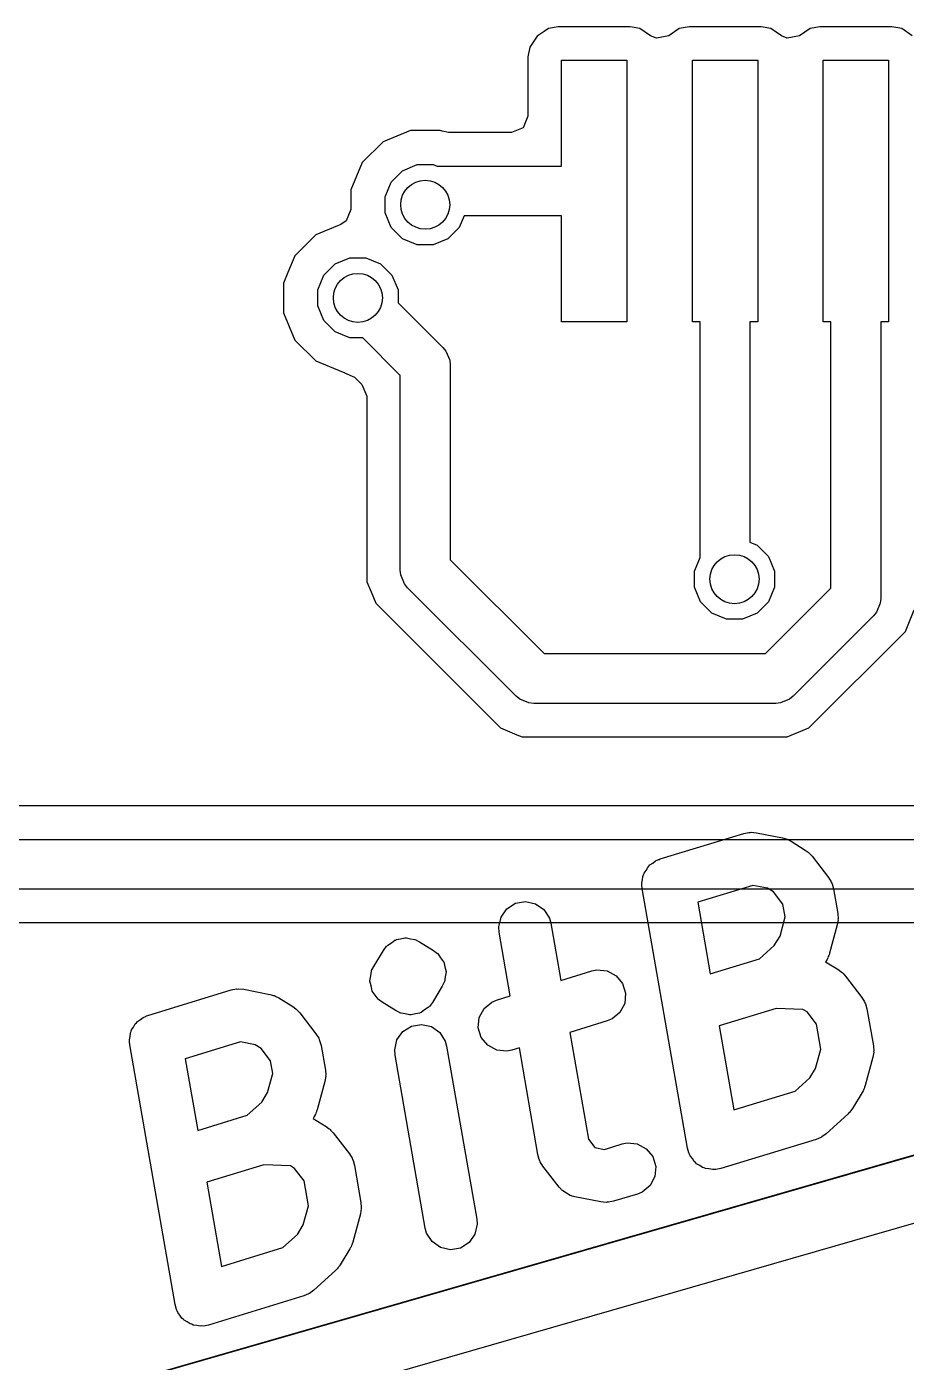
# Model space of a CAD drawing. Extents: x 117.4 to 171.8, y -136.1 to -67.8.
# Drawn here: x 155.425 to 158.114, y -120.924 to -116.837 of the extents above; entities that cross this region are included whole.
import ezdxf

# ---------------------------------------------------------------- set-up
doc = ezdxf.new("R2010")
doc.units = 0
doc.layers.add('BLACK', color=7, linetype='CONTINUOUS')

msp = doc.modelspace()

# ---------------------------------------------------------------- linework, layer by layer
at = {"layer": 'BLACK', "linetype": 'CONTINUOUS'}
for p, q in [((156.986101, -116.866103), (156.973345, -116.885194)), ((156.986104, -116.866101), (156.986101, -116.866103)), ((157.006518, -116.85246), (156.986104, -116.866101)), ((157.020006, -116.843447), (157.006518, -116.85246)), ((157.049904, -116.837501), (157.020006, -116.843447)), ((157.049908, -116.8375), (157.049904, -116.837501)), ((157.27009, -116.8375), (157.049908, -116.8375)), ((157.270095, -116.8375), (157.27009, -116.8375)), ((157.299993, -116.843447), (157.270095, -116.8375)), ((157.33222, -116.864981), (157.299993, -116.843447)), ((157.350245, -116.872447), (157.33222, -116.864981)), ((157.387778, -116.864981), (157.350245, -116.872447)), ((157.420004, -116.843447), (157.387778, -116.864981)), ((157.449904, -116.837501), (157.420004, -116.843447)), ((157.449908, -116.8375), (157.449904, -116.837501)), ((157.67009, -116.8375), (157.449908, -116.8375)), ((157.670095, -116.8375), (157.67009, -116.8375)), ((157.699993, -116.843447), (157.670095, -116.8375)), ((157.73222, -116.864981), (157.699993, -116.843447)), ((157.750245, -116.872447), (157.73222, -116.864981)), ((157.787778, -116.864981), (157.750245, -116.872447)), ((157.820004, -116.843447), (157.787778, -116.864981)), ((157.849904, -116.837501), (157.820004, -116.843447)), ((157.849908, -116.8375), (157.849904, -116.837501)), ((158.07009, -116.8375), (157.849908, -116.8375)), ((158.070095, -116.8375), (158.07009, -116.8375)), ((158.099993, -116.843447), (158.070095, -116.8375)), ((158.13222, -116.864981), (158.099993, -116.843447)), ((156.963447, -116.900007), (156.9575, -116.929905)), ((156.973345, -116.885194), (156.963447, -116.900007)), ((156.9575, -116.929905), (156.9575, -116.929906)), ((156.9575, -116.929906), (156.9575, -116.929908)), ((156.9575, -116.929908), (156.9575, -117.1113)), ((157.06, -117.2638), (157.06, -116.94)), ((157.06, -116.94), (157.26, -116.94)), ((157.26, -116.94), (157.26, -117.74)), ((157.46, -117.74), (157.46, -116.94)), ((157.46, -116.94), (157.66, -116.94)), ((157.66, -116.94), (157.66, -117.74)), ((157.86, -117.74), (157.86, -116.94)), ((157.86, -116.94), (158.06, -116.94)), ((158.06, -116.94), (158.06, -117.74)), ((156.9575, -117.1113), (156.942855, -117.146655)), ((156.942855, -117.146655), (156.9075, -117.1613)), ((156.514526, -117.18927), (156.450536, -117.25326)), ((156.514532, -117.189266), (156.514526, -117.18927)), ((156.598144, -117.154632), (156.514532, -117.189266)), ((156.598145, -117.154632), (156.598144, -117.154632)), ((156.688651, -117.154632), (156.598145, -117.154632)), ((156.694693, -117.157135), (156.688651, -117.154632)), ((156.69556, -117.157494), (156.694693, -117.157135)), ((156.714695, -117.1613), (156.69556, -117.157494)), ((156.9075, -117.1613), (156.714695, -117.1613)), ((156.450532, -117.253266), (156.415898, -117.336878)), ((156.450536, -117.25326), (156.450532, -117.253266)), ((156.573952, -117.278198), (156.619012, -117.259534)), ((156.619012, -117.259534), (156.667784, -117.259534)), ((156.667784, -117.259534), (156.679513, -117.264392)), ((156.679513, -117.264392), (156.68553, -117.2638)), ((156.68553, -117.2638), (157.06, -117.2638)), ((156.5208, -117.357746), (156.539464, -117.312686)), ((156.539464, -117.312686), (156.573952, -117.278198)), ((156.415898, -117.336878), (156.415898, -117.39653)), ((156.415898, -117.39653), (156.401253, -117.431885)), ((156.5208, -117.406518), (156.5208, -117.357746)), ((156.401253, -117.431885), (156.385033, -117.442724)), ((156.539464, -117.451578), (156.5208, -117.406518)), ((156.761986, -117.4162), (156.747332, -117.451578)), ((157.06, -117.4162), (156.761986, -117.4162)), ((157.06, -117.74), (157.06, -117.4162)), ((156.308715, -117.474338), (156.244725, -117.538328)), ((156.308717, -117.474336), (156.308715, -117.474338)), ((156.308719, -117.474335), (156.308717, -117.474336)), ((156.375587, -117.446637), (156.308719, -117.474335)), ((156.385033, -117.442724), (156.375587, -117.446637)), ((156.573952, -117.486066), (156.539464, -117.451578)), ((156.747332, -117.451578), (156.712844, -117.486066)), ((156.619012, -117.50473), (156.573952, -117.486066)), ((156.667784, -117.50473), (156.619012, -117.50473)), ((156.712844, -117.486066), (156.667784, -117.50473)), ((156.244721, -117.538334), (156.223685, -117.58912)), ((156.244725, -117.538328), (156.244721, -117.538334)), ((156.368141, -117.563266), (156.413201, -117.544602)), ((156.413201, -117.544602), (156.461973, -117.544602)), ((156.461973, -117.544602), (156.507033, -117.563266)), ((156.223685, -117.58912), (156.210087, -117.621947)), ((156.314989, -117.642814), (156.333653, -117.597754)), ((156.333653, -117.597754), (156.368141, -117.563266)), ((156.507033, -117.563266), (156.541521, -117.597754)), ((156.541521, -117.597754), (156.560185, -117.642814)), ((156.210087, -117.621947), (156.210087, -117.712453)), ((156.314989, -117.691586), (156.314989, -117.642814)), ((156.560185, -117.642814), (156.560185, -117.682034)), ((156.560185, -117.682034), (156.69728, -117.81913)), ((156.210087, -117.712453), (156.244722, -117.796068)), ((156.333653, -117.736646), (156.314989, -117.691586)), ((156.368141, -117.771134), (156.333653, -117.736646)), ((157.26, -117.74), (157.06, -117.74)), ((157.4838, -117.74), (157.46, -117.74)), ((157.4838, -118.461353), (157.4838, -117.74)), ((157.66, -117.74), (157.6362, -117.74)), ((157.6362, -117.74), (157.6362, -118.41466)), ((157.8838, -117.74), (157.86, -117.74)), ((157.8838, -118.554851), (157.8838, -117.74)), ((158.06, -117.74), (158.0362, -117.74)), ((158.0362, -117.74), (158.0362, -118.586415)), ((156.244722, -117.796068), (156.308719, -117.860065)), ((156.413201, -117.789798), (156.368141, -117.771134)), ((156.452421, -117.789798), (156.413201, -117.789798)), ((156.567198, -117.904574), (156.452421, -117.789798)), ((156.69728, -117.81913), (156.706756, -117.830677)), ((156.706756, -117.830677), (156.718134, -117.858145)), ((156.308719, -117.860065), (156.392334, -117.8947)), ((156.718134, -117.858145), (156.719598, -117.873011)), ((156.719598, -117.873011), (156.719598, -118.468436)), ((156.392334, -117.8947), (156.392338, -117.8947)), ((156.392338, -117.8947), (156.397166, -117.895661)), ((156.397166, -117.895661), (156.396923, -117.896881)), ((156.396923, -117.896881), (156.427012, -117.909345)), ((156.427012, -117.909345), (156.450053, -117.932386)), ((156.567198, -118.5), (156.567198, -117.904574)), ((156.450053, -117.932386), (156.464698, -117.967741)), ((156.464698, -117.967741), (156.464698, -118.535548)), ((157.6362, -118.41466), (157.658423, -118.423865)), ((157.658423, -118.423865), (157.692911, -118.458353)), ((157.692911, -118.458353), (157.711575, -118.503413)), ((156.568662, -118.514866), (156.567198, -118.5)), ((156.719598, -118.468436), (157.00656, -118.755399)), ((157.466379, -118.503413), (157.4838, -118.461353)), ((156.464698, -118.535548), (156.47764, -118.566791)), ((156.58004, -118.542334), (156.568662, -118.514866)), ((157.466379, -118.552185), (157.466379, -118.503413)), ((157.711575, -118.503413), (157.711575, -118.552185)), ((156.47764, -118.566791), (156.491903, -118.601225)), ((156.589516, -118.553882), (156.58004, -118.542334)), ((156.921116, -118.885481), (156.589516, -118.553882)), ((157.485043, -118.597245), (157.466379, -118.552185)), ((157.683252, -118.755399), (157.8838, -118.554851)), ((157.711575, -118.552185), (157.692911, -118.597245)), ((156.491903, -118.601225), (156.491904, -118.601226)), ((156.491904, -118.601226), (156.491904, -118.601227)), ((156.491904, -118.601227), (156.873769, -118.983092)), ((157.519531, -118.631733), (157.485043, -118.597245)), ((157.692911, -118.597245), (157.658423, -118.631733)), ((158.034736, -118.601281), (158.023359, -118.628749)), ((158.0362, -118.586415), (158.034736, -118.601281)), ((158.111495, -118.68764), (158.1387, -118.621961)), ((157.564591, -118.650397), (157.519531, -118.631733)), ((157.613363, -118.650397), (157.564591, -118.650397)), ((157.658423, -118.631733), (157.613363, -118.650397)), ((158.013882, -118.640296), (157.768698, -118.885481)), ((158.023359, -118.628749), (158.013882, -118.640296)), ((157.816041, -118.983094), (158.111495, -118.68764)), ((157.00656, -118.755399), (157.683252, -118.755399)), ((156.932663, -118.894957), (156.921116, -118.885481)), ((156.960131, -118.906335), (156.932663, -118.894957)), ((156.974997, -118.907799), (156.960131, -118.906335)), ((157.714816, -118.907799), (156.974997, -118.907799)), ((157.729682, -118.906335), (157.714816, -118.907799)), ((157.75715, -118.894957), (157.729682, -118.906335)), ((157.768698, -118.885481), (157.75715, -118.894957)), ((156.873769, -118.983092), (156.87377, -118.983092)), ((156.87377, -118.983092), (156.873772, -118.983094)), ((156.873772, -118.983094), (156.923512, -119.003696)), ((157.750362, -119.010299), (157.816041, -118.983094)), ((156.923512, -119.003696), (156.939448, -119.010298)), ((156.939448, -119.010298), (156.939449, -119.010298)), ((156.939449, -119.010298), (156.939451, -119.010299)), ((156.939451, -119.010299), (156.939452, -119.010299)), ((156.939452, -119.010299), (157.750361, -119.010299)), ((157.750361, -119.010299), (157.750362, -119.010299)), ((160.03527, -119.2213), (150.99473, -119.2213)), ((140.002323, -125.513907), (161.632323, -119.283906)), ((161.600159, -119.292649), (140.034266, -125.504184)), ((157.362066, -119.383625), (157.617081, -119.305659)), ((157.617081, -119.305659), (157.632456, -119.302565)), ((157.632456, -119.302565), (157.636369, -119.302941)), ((157.636369, -119.302941), (157.640223, -119.302163)), ((157.640223, -119.302163), (157.655835, -119.303652)), ((157.655835, -119.303652), (157.735281, -119.319199)), ((150.931563, -119.3238), (160.098436, -119.3238)), ((157.735281, -119.319199), (157.746459, -119.322552)), ((157.746459, -119.322552), (157.748018, -119.322808)), ((157.748018, -119.322808), (157.749122, -119.323351)), ((157.749122, -119.323351), (157.750302, -119.323705)), ((157.750302, -119.323705), (157.751618, -119.324578)), ((157.751618, -119.324578), (157.762091, -119.329729)), ((157.762091, -119.329729), (157.805105, -119.356414)), ((157.805105, -119.356414), (157.814201, -119.363379)), ((157.330261, -119.402219), (157.339319, -119.396476)), ((157.339319, -119.396476), (157.347591, -119.389658)), ((157.347591, -119.389658), (157.354836, -119.386637)), ((157.354836, -119.386637), (157.356624, -119.385505)), ((157.356624, -119.385505), (157.358223, -119.385226)), ((157.358223, -119.385226), (157.362066, -119.383625)), ((157.814201, -119.363379), (157.81562, -119.364196)), ((157.81562, -119.364196), (157.816516, -119.365151)), ((157.816516, -119.365151), (157.817557, -119.365948)), ((157.817557, -119.365948), (157.818512, -119.367277)), ((157.818512, -119.367277), (157.826352, -119.375632)), ((157.826352, -119.375632), (157.875951, -119.44014)), ((157.307822, -119.447747), (157.30885, -119.437073)), ((157.30885, -119.437073), (157.311204, -119.432644)), ((157.311204, -119.432644), (157.312301, -119.427749)), ((157.312301, -119.427749), (157.31847, -119.418979)), ((157.31847, -119.418979), (157.323504, -119.409512)), ((157.323504, -119.409512), (157.327375, -119.406321)), ((157.327375, -119.406321), (157.330261, -119.402219)), ((157.875951, -119.44014), (157.884245, -119.45345)), ((161.687376, -119.476179), (140.057677, -125.706093)), ((160.13, -119.4762), (150.9, -119.4762)), ((157.305479, -119.45821), (157.307822, -119.447747)), ((157.30606, -119.466038), (157.305479, -119.45821)), ((157.305858, -119.468144), (157.30606, -119.466038)), ((157.306332, -119.469695), (157.305858, -119.468144)), ((157.306641, -119.473849), (157.306332, -119.469695)), ((157.444908, -120.26813), (157.306641, -119.473849)), ((157.644733, -119.464514), (157.476382, -119.515984)), ((157.690183, -119.473409), (157.644733, -119.464514)), ((157.708385, -119.4847), (157.690183, -119.473409)), ((157.884245, -119.45345), (157.885194, -119.456979)), ((157.885194, -119.456979), (157.887154, -119.46007)), ((157.887154, -119.46007), (157.891345, -119.475182)), ((157.891345, -119.475182), (157.904514, -119.550829)), ((156.893093, -119.535875), (156.919456, -119.519161)), ((156.919456, -119.519161), (156.950207, -119.513808)), ((156.950207, -119.513808), (156.980668, -119.52063)), ((156.980668, -119.52063), (157.006198, -119.53859)), ((157.476382, -119.515984), (157.51457, -119.735358)), ((157.737095, -119.522039), (157.708385, -119.4847)), ((157.743857, -119.560883), (157.737095, -119.522039)), ((156.868311, -119.591866), (156.875133, -119.561405)), ((156.875133, -119.561405), (156.893093, -119.535875)), ((157.006198, -119.53859), (157.022912, -119.564953)), ((157.728141, -119.619511), (157.743857, -119.560883)), ((157.904514, -119.550829), (157.905676, -119.566468)), ((150.864455, -119.5787), (160.165545, -119.5787)), ((156.869473, -119.607505), (156.868311, -119.591866)), ((157.022912, -119.564953), (157.027103, -119.580065)), ((157.027103, -119.580065), (157.05765, -119.755545)), ((157.902971, -119.585262), (157.879708, -119.672046)), ((157.905527, -119.569789), (157.902971, -119.585262)), ((157.905676, -119.566468), (157.905306, -119.568115)), ((157.905306, -119.568115), (157.905527, -119.569789)), ((156.528786, -119.647254), (156.539791, -119.640276)), ((156.539791, -119.640276), (156.550319, -119.63259)), ((156.550319, -119.63259), (156.550631, -119.632514)), ((156.550631, -119.632514), (156.550888, -119.63233)), ((156.550888, -119.63233), (156.553168, -119.631795)), ((156.553168, -119.631795), (156.555149, -119.63054)), ((156.555149, -119.63054), (156.567975, -119.628307)), ((156.567975, -119.628307), (156.580654, -119.625232)), ((156.580654, -119.625232), (156.58097, -119.625281)), ((156.58097, -119.625281), (156.581279, -119.625209)), ((156.581279, -119.625209), (156.583593, -119.625588)), ((156.583593, -119.625588), (156.585901, -119.625187)), ((156.585901, -119.625187), (156.598611, -119.628033)), ((156.598611, -119.628033), (156.611496, -119.630044)), ((156.611496, -119.630044), (156.611769, -119.63021)), ((156.611769, -119.63021), (156.612083, -119.630262)), ((156.612083, -119.630262), (156.615028, -119.63171)), ((156.615028, -119.63171), (156.616361, -119.632009)), ((156.616361, -119.632009), (156.618048, -119.633195)), ((156.618048, -119.633195), (156.626155, -119.637183)), ((156.626155, -119.637183), (156.66917, -119.663868)), ((156.90345, -119.802689), (156.869473, -119.607505)), ((157.710293, -119.64879), (157.728141, -119.619511)), ((156.485827, -119.712485), (156.515673, -119.663524)), ((156.515673, -119.663524), (156.525109, -119.650997)), ((156.525109, -119.650997), (156.525366, -119.650808)), ((156.525366, -119.650808), (156.525534, -119.650539)), ((156.525534, -119.650539), (156.527436, -119.649172)), ((156.527436, -119.649172), (156.528786, -119.647254)), ((156.66917, -119.663868), (156.680691, -119.672688)), ((156.680691, -119.672688), (156.681163, -119.672976)), ((156.681163, -119.672976), (156.681284, -119.673142)), ((156.681284, -119.673142), (156.681622, -119.673401)), ((156.681622, -119.673401), (156.690552, -119.685835)), ((156.690552, -119.685835), (156.699571, -119.698186)), ((157.66582, -119.689116), (157.710293, -119.64879)), ((157.875694, -119.682707), (157.874183, -119.686723)), ((157.877556, -119.678847), (157.875694, -119.682707)), ((157.877844, -119.676995), (157.877556, -119.678847)), ((157.879708, -119.672046), (157.877844, -119.676995)), ((156.476657, -119.741733), (156.479016, -119.726611)), ((156.479016, -119.726611), (156.4792, -119.726228)), ((156.4792, -119.726228), (156.479234, -119.726024)), ((156.479234, -119.726024), (156.479525, -119.725553)), ((156.479525, -119.725553), (156.485827, -119.712485)), ((156.699571, -119.698186), (156.699646, -119.698496)), ((156.699646, -119.698496), (156.699832, -119.698755)), ((156.699832, -119.698755), (156.703327, -119.713673)), ((156.703327, -119.713673), (156.706928, -119.728521)), ((157.05765, -119.755545), (157.153142, -119.726351)), ((157.153142, -119.726351), (157.168516, -119.723257)), ((157.168516, -119.723257), (157.199587, -119.726249)), ((157.199587, -119.726249), (157.227148, -119.740903)), ((157.51457, -119.735358), (157.66582, -119.689116)), ((157.870745, -119.692973), (157.867292, -119.698637)), ((157.867292, -119.698637), (157.907377, -119.723505)), ((157.873041, -119.68821), (157.870745, -119.692973)), ((157.874183, -119.686723), (157.873041, -119.68821)), ((157.907377, -119.723505), (157.916473, -119.73047)), ((156.474181, -119.756828), (156.476657, -119.741733)), ((156.474253, -119.757139), (156.474181, -119.756828)), ((156.474205, -119.757453), (156.474253, -119.757139)), ((156.477807, -119.772303), (156.474205, -119.757453)), ((156.701607, -119.76042), (156.695306, -119.773489)), ((156.701899, -119.75995), (156.701607, -119.76042)), ((156.701932, -119.759745), (156.701899, -119.75995)), ((156.702117, -119.759363), (156.701932, -119.759745)), ((156.704475, -119.74424), (156.702117, -119.759363)), ((156.706952, -119.729146), (156.704475, -119.74424)), ((156.706928, -119.728521), (156.706879, -119.728834)), ((156.706879, -119.728834), (156.706952, -119.729146)), ((157.227148, -119.740903), (157.247003, -119.764989)), ((157.247003, -119.764989), (157.256129, -119.79484)), ((157.916473, -119.73047), (157.917892, -119.731287)), ((157.917892, -119.731287), (157.918788, -119.732242)), ((157.918788, -119.732242), (157.919829, -119.733039)), ((157.919829, -119.733039), (157.920784, -119.734368)), ((157.920784, -119.734368), (157.928624, -119.742723)), ((157.928624, -119.742723), (157.978223, -119.807231)), ((155.795548, -119.862558), (156.050563, -119.784592)), ((156.050563, -119.784592), (156.065938, -119.781498)), ((156.065938, -119.781498), (156.069851, -119.781874)), ((156.069851, -119.781874), (156.073705, -119.781096)), ((156.073705, -119.781096), (156.089317, -119.782585)), ((156.089317, -119.782585), (156.168763, -119.798132)), ((156.168763, -119.798132), (156.179941, -119.801485)), ((156.179941, -119.801485), (156.1815, -119.801741)), ((156.1815, -119.801741), (156.182604, -119.802284)), ((156.182604, -119.802284), (156.183784, -119.802638)), ((156.183784, -119.802638), (156.1851, -119.803511)), ((156.1851, -119.803511), (156.195573, -119.808662)), ((156.481302, -119.787219), (156.477807, -119.772303)), ((156.481487, -119.787477), (156.481302, -119.787219)), ((156.481563, -119.787788), (156.481487, -119.787477)), ((156.490579, -119.800137), (156.481563, -119.787788)), ((156.499511, -119.812573), (156.490579, -119.800137)), ((156.695306, -119.773489), (156.66546, -119.82245)), ((156.861695, -119.815455), (156.90345, -119.802689)), ((157.256129, -119.79484), (157.253138, -119.825911)), ((157.978223, -119.807231), (157.986517, -119.820541)), ((156.195573, -119.808662), (156.238587, -119.835347)), ((156.238587, -119.835347), (156.247683, -119.842312)), ((156.247683, -119.842312), (156.249102, -119.843129)), ((156.249102, -119.843129), (156.249998, -119.844084)), ((156.249998, -119.844084), (156.251039, -119.844881)), ((156.251039, -119.844881), (156.251994, -119.84621)), ((156.251994, -119.84621), (156.259834, -119.854565)), ((156.499848, -119.812831), (156.499511, -119.812573)), ((156.49997, -119.812998), (156.499848, -119.812831)), ((156.500441, -119.813285), (156.49997, -119.812998)), ((156.511963, -119.822106), (156.500441, -119.813285)), ((156.554978, -119.848791), (156.511963, -119.822106)), ((156.563084, -119.852778), (156.554978, -119.848791)), ((156.64133, -119.845704), (156.630814, -119.853383)), ((156.652347, -119.83872), (156.64133, -119.845704)), ((156.653696, -119.836801), (156.652347, -119.83872)), ((156.655599, -119.835435), (156.653696, -119.836801)), ((156.655767, -119.835163), (156.655599, -119.835435)), ((156.656024, -119.834976), (156.655767, -119.835163)), ((156.66546, -119.82245), (156.656024, -119.834976)), ((156.808479, -119.868903), (156.823133, -119.841342)), ((156.823133, -119.841342), (156.84722, -119.821488)), ((156.84722, -119.821488), (156.861695, -119.815455)), ((157.253138, -119.825911), (157.238483, -119.853472)), ((157.716776, -119.840847), (157.542224, -119.894214)), ((157.797998, -119.843938), (157.716776, -119.840847)), ((157.810657, -119.851791), (157.797998, -119.843938)), ((157.986517, -119.820541), (157.987466, -119.824071)), ((157.987466, -119.824071), (157.989426, -119.827162)), ((157.989426, -119.827162), (157.993617, -119.842274)), ((157.993617, -119.842274), (158.01337, -119.955742)), ((155.751952, -119.897912), (155.756986, -119.888445)), ((155.756986, -119.888445), (155.760857, -119.885254)), ((155.760857, -119.885254), (155.763743, -119.881152)), ((155.763743, -119.881152), (155.772801, -119.875409)), ((155.772801, -119.875409), (155.781073, -119.868591)), ((155.781073, -119.868591), (155.788318, -119.86557)), ((155.788318, -119.86557), (155.790106, -119.864438)), ((155.790106, -119.864438), (155.791705, -119.864159)), ((155.791705, -119.864159), (155.795548, -119.862558)), ((156.259834, -119.854565), (156.309433, -119.919073)), ((156.564772, -119.853965), (156.563084, -119.852778)), ((156.566104, -119.854263), (156.564772, -119.853965)), ((156.56905, -119.855712), (156.566104, -119.854263)), ((156.569363, -119.855763), (156.56905, -119.855712)), ((156.569637, -119.85593), (156.569363, -119.855763)), ((156.582514, -119.857938), (156.569637, -119.85593)), ((156.595232, -119.860787), (156.582514, -119.857938)), ((156.597539, -119.860385), (156.595232, -119.860787)), ((156.599854, -119.860765), (156.597539, -119.860385)), ((156.600165, -119.860692), (156.599854, -119.860765)), ((156.600479, -119.860741), (156.600165, -119.860692)), ((156.613143, -119.857669), (156.600479, -119.860741)), ((156.601239, -119.895301), (156.63199, -119.889948)), ((156.625984, -119.855434), (156.613143, -119.857669)), ((156.627964, -119.854178), (156.625984, -119.855434)), ((156.630245, -119.853644), (156.627964, -119.854178)), ((156.630503, -119.853458), (156.630245, -119.853644)), ((156.630814, -119.853383), (156.630503, -119.853458)), ((156.63199, -119.889948), (156.662451, -119.89677)), ((156.805487, -119.899974), (156.808479, -119.868903)), ((157.199921, -119.879359), (157.085303, -119.9144)), ((157.214397, -119.873326), (157.199921, -119.879359)), ((157.238483, -119.853472), (157.214397, -119.873326)), ((157.839367, -119.88913), (157.810657, -119.851791)), ((157.852713, -119.965797), (157.839367, -119.88913)), ((155.738961, -119.937143), (155.741304, -119.926681)), ((155.741304, -119.926681), (155.742332, -119.916006)), ((155.742332, -119.916006), (155.744686, -119.911577)), ((155.744686, -119.911577), (155.745783, -119.906682)), ((155.745783, -119.906682), (155.751952, -119.897912)), ((156.309433, -119.919073), (156.317727, -119.932383)), ((156.556916, -119.937545), (156.574876, -119.912015)), ((156.574876, -119.912015), (156.601239, -119.895301)), ((156.662451, -119.89677), (156.687981, -119.91473)), ((156.687981, -119.91473), (156.704695, -119.941093)), ((156.814614, -119.929824), (156.805487, -119.899974)), ((156.834468, -119.953911), (156.814614, -119.929824)), ((157.085303, -119.9144), (157.142237, -120.241458)), ((157.542224, -119.894214), (157.586996, -120.15141)), ((155.739542, -119.944971), (155.738961, -119.937143)), ((155.73934, -119.947077), (155.739542, -119.944971)), ((155.739814, -119.948628), (155.73934, -119.947077)), ((155.740123, -119.952782), (155.739814, -119.948628)), ((155.87839, -120.747063), (155.740123, -119.952782)), ((156.078215, -119.943447), (155.909864, -119.994917)), ((156.123665, -119.952342), (156.078215, -119.943447)), ((156.141867, -119.963633), (156.123665, -119.952342)), ((156.170577, -120.000972), (156.141867, -119.963633)), ((156.317727, -119.932383), (156.318676, -119.935912)), ((156.318676, -119.935912), (156.320636, -119.939003)), ((156.320636, -119.939003), (156.324827, -119.954115)), ((156.324827, -119.954115), (156.337996, -120.029762)), ((156.550094, -119.968006), (156.556916, -119.937545)), ((156.551256, -119.983645), (156.550094, -119.968006)), ((156.704695, -119.941093), (156.708886, -119.956205)), ((156.708886, -119.956205), (156.801064, -120.485725)), ((156.862029, -119.968565), (156.834468, -119.953911)), ((156.8931, -119.971557), (156.862029, -119.968565)), ((156.908475, -119.968463), (156.8931, -119.971557)), ((156.931103, -119.961544), (156.908475, -119.968463)), ((156.987988, -120.288316), (156.931103, -119.961544)), ((157.836997, -120.024425), (157.852713, -119.965797)), ((158.01337, -119.955742), (158.014532, -119.971382)), ((158.014532, -119.971382), (158.014162, -119.973029)), ((155.909864, -119.994917), (155.948052, -120.214291)), ((156.177339, -120.039816), (156.170577, -120.000972)), ((156.643434, -120.513165), (156.551256, -119.983645)), ((158.011827, -119.990176), (157.988564, -120.07696)), ((158.014383, -119.974703), (158.011827, -119.990176)), ((158.014162, -119.973029), (158.014383, -119.974703)), ((156.161623, -120.098443), (156.177339, -120.039816)), ((156.339009, -120.048723), (156.336453, -120.064195)), ((156.337996, -120.029762), (156.339158, -120.045401)), ((156.339158, -120.045401), (156.338788, -120.047049)), ((156.338788, -120.047049), (156.339009, -120.048723)), ((157.819149, -120.053704), (157.836997, -120.024425)), ((156.336453, -120.064195), (156.31319, -120.150978)), ((157.586996, -120.15141), (157.774677, -120.09403)), ((157.774677, -120.09403), (157.819149, -120.053704)), ((157.981897, -120.093124), (157.979601, -120.097887)), ((157.983039, -120.091637), (157.981897, -120.093124)), ((157.98455, -120.087621), (157.983039, -120.091637)), ((157.986412, -120.083761), (157.98455, -120.087621)), ((157.9867, -120.081909), (157.986412, -120.083761)), ((157.988564, -120.07696), (157.9867, -120.081909)), ((156.099301, -120.168049), (156.143775, -120.127722)), ((156.143775, -120.127722), (156.161623, -120.098443)), ((157.979601, -120.097887), (157.949755, -120.146848)), ((155.948052, -120.214291), (156.099301, -120.168049)), ((156.304227, -120.171905), (156.300773, -120.177569)), ((156.306524, -120.167139), (156.304227, -120.171905)), ((156.307664, -120.165655), (156.306524, -120.167139)), ((156.309173, -120.161646), (156.307664, -120.165655)), ((156.311038, -120.157779), (156.309173, -120.161646)), ((156.311327, -120.155925), (156.311038, -120.157779)), ((156.31319, -120.150978), (156.311327, -120.155925)), ((157.935184, -120.164472), (157.868907, -120.22457)), ((157.938793, -120.160487), (157.935184, -120.164472)), ((157.940319, -120.159374), (157.938793, -120.160487)), ((157.942867, -120.15599), (157.940319, -120.159374)), ((157.945713, -120.15285), (157.942867, -120.15599)), ((157.94652, -120.151141), (157.945713, -120.15285)), ((157.949755, -120.146848), (157.94652, -120.151141)), ((156.300773, -120.177569), (156.340859, -120.202438)), ((156.340859, -120.202438), (156.349955, -120.209403)), ((156.349955, -120.209403), (156.351374, -120.21022)), ((156.351374, -120.21022), (156.35227, -120.211175)), ((156.35227, -120.211175), (156.353311, -120.211972)), ((156.353311, -120.211972), (156.354266, -120.213301)), ((156.354266, -120.213301), (156.362106, -120.221656)), ((156.362106, -120.221656), (156.411705, -120.286164)), ((157.142237, -120.241458), (157.16141, -120.266395)), ((157.191584, -120.2723), (157.245319, -120.255872)), ((157.245319, -120.255872), (157.260694, -120.252778)), ((157.260694, -120.252778), (157.291765, -120.25577)), ((157.291765, -120.25577), (157.319326, -120.270424)), ((157.838559, -120.24181), (157.547113, -120.330914)), ((157.853035, -120.235777), (157.838559, -120.24181)), ((157.854511, -120.23456), (157.853035, -120.235777)), ((157.856313, -120.233915), (157.854511, -120.23456)), ((157.868907, -120.22457), (157.856313, -120.233915)), ((156.411705, -120.286164), (156.419999, -120.299474)), ((156.992179, -120.303429), (156.987988, -120.288316)), ((157.16141, -120.266395), (157.191584, -120.2723)), ((157.319326, -120.270424), (157.33918, -120.294511)), ((157.33918, -120.294511), (157.348306, -120.324361)), ((157.449099, -120.283242), (157.444908, -120.26813)), ((157.451785, -120.28748), (157.449099, -120.283242)), ((157.453252, -120.292275), (157.451785, -120.28748)), ((157.46007, -120.300546), (157.453252, -120.292275)), ((156.150258, -120.31978), (155.975706, -120.373147)), ((156.23148, -120.322871), (156.150258, -120.31978)), ((156.244139, -120.330724), (156.23148, -120.322871)), ((156.272849, -120.368063), (156.244139, -120.330724)), ((156.419999, -120.299474), (156.420948, -120.303003)), ((156.420948, -120.303003), (156.422908, -120.306094)), ((156.422908, -120.306094), (156.427099, -120.321207)), ((156.427099, -120.321207), (156.446852, -120.434675)), ((156.994137, -120.306518), (156.992179, -120.303429)), ((156.995088, -120.310051), (156.994137, -120.306518)), ((157.003382, -120.32336), (156.995088, -120.310051)), ((157.052982, -120.387868), (157.003382, -120.32336)), ((157.348306, -120.324361), (157.345315, -120.355432)), ((157.465813, -120.309605), (157.46007, -120.300546)), ((157.469915, -120.31249), (157.465813, -120.309605)), ((157.473106, -120.316362), (157.469915, -120.31249)), ((157.482573, -120.321395), (157.473106, -120.316362)), ((157.491343, -120.327565), (157.482573, -120.321395)), ((157.496238, -120.328661), (157.491343, -120.327565)), ((157.500667, -120.331016), (157.496238, -120.328661)), ((157.511342, -120.332043), (157.500667, -120.331016)), ((157.521804, -120.334387), (157.511342, -120.332043)), ((157.526743, -120.333527), (157.521804, -120.334387)), ((157.531738, -120.334008), (157.526743, -120.333527)), ((157.547113, -120.330914), (157.531738, -120.334008)), ((155.975706, -120.373147), (156.020478, -120.630343)), ((156.286195, -120.444729), (156.272849, -120.368063)), ((157.345315, -120.355432), (157.330661, -120.382993)), ((157.058835, -120.394106), (157.052982, -120.387868)), ((157.060008, -120.395849), (157.058835, -120.394106)), ((157.061235, -120.396663), (157.060008, -120.395849)), ((157.063713, -120.399304), (157.061235, -120.396663)), ((157.075084, -120.405854), (157.063713, -120.399304)), ((157.086017, -120.41311), (157.075084, -120.405854)), ((157.089486, -120.41415), (157.086017, -120.41311)), ((157.090761, -120.414885), (157.089486, -120.41415)), ((157.092839, -120.415156), (157.090761, -120.414885)), ((157.101038, -120.417616), (157.092839, -120.415156)), ((157.180483, -120.433163), (157.101038, -120.417616)), ((157.292098, -120.40888), (157.219237, -120.431156)), ((157.306574, -120.402848), (157.292098, -120.40888)), ((157.330661, -120.382993), (157.306574, -120.402848)), ((156.270479, -120.503357), (156.286195, -120.444729)), ((156.447865, -120.453635), (156.445309, -120.469108)), ((156.446852, -120.434675), (156.448014, -120.450314)), ((156.448014, -120.450314), (156.447644, -120.451961)), ((156.447644, -120.451961), (156.447865, -120.453635)), ((157.196095, -120.434652), (157.180483, -120.433163)), ((157.199948, -120.433873), (157.196095, -120.434652)), ((157.203862, -120.43425), (157.199948, -120.433873)), ((157.219237, -120.431156), (157.203862, -120.43425)), ((156.445309, -120.469108), (156.422046, -120.555892)), ((156.802226, -120.501364), (156.795404, -120.531824)), ((156.801064, -120.485725), (156.802226, -120.501364)), ((156.208158, -120.572963), (156.252631, -120.532636)), ((156.252631, -120.532636), (156.270479, -120.503357)), ((156.647625, -120.528277), (156.643434, -120.513165)), ((156.664339, -120.55464), (156.647625, -120.528277)), ((156.795404, -120.531824), (156.777444, -120.557355)), ((156.020478, -120.630343), (156.208158, -120.572963)), ((156.413083, -120.576819), (156.383237, -120.62578)), ((156.415379, -120.572056), (156.413083, -120.576819)), ((156.416521, -120.570569), (156.415379, -120.572056)), ((156.418032, -120.566553), (156.416521, -120.570569)), ((156.419894, -120.562693), (156.418032, -120.566553)), ((156.420182, -120.560841), (156.419894, -120.562693)), ((156.422046, -120.555892), (156.420182, -120.560841)), ((156.689869, -120.5726), (156.664339, -120.55464)), ((156.72033, -120.579422), (156.689869, -120.5726)), ((156.751081, -120.574069), (156.72033, -120.579422)), ((156.777444, -120.557355), (156.751081, -120.574069)), ((156.368667, -120.643403), (156.30239, -120.703502)), ((156.372275, -120.639419), (156.368667, -120.643403)), ((156.373801, -120.638306), (156.372275, -120.639419)), ((156.376349, -120.634923), (156.373801, -120.638306)), ((156.379196, -120.631781), (156.376349, -120.634923)), ((156.380003, -120.630071), (156.379196, -120.631781)), ((156.383237, -120.62578), (156.380003, -120.630071)), ((156.30239, -120.703502), (156.289796, -120.712847)), ((155.882581, -120.762175), (155.87839, -120.747063)), ((156.272041, -120.720743), (155.980595, -120.809847)), ((156.286517, -120.71471), (156.272041, -120.720743)), ((156.287994, -120.713492), (156.286517, -120.71471)), ((156.289796, -120.712847), (156.287994, -120.713492)), ((155.885267, -120.766413), (155.882581, -120.762175)), ((155.886734, -120.771208), (155.885267, -120.766413)), ((155.893552, -120.779479), (155.886734, -120.771208)), ((155.899295, -120.788538), (155.893552, -120.779479)), ((155.903397, -120.791423), (155.899295, -120.788538)), ((155.906588, -120.795295), (155.903397, -120.791423)), ((155.916055, -120.800328), (155.906588, -120.795295)), ((155.924825, -120.806498), (155.916055, -120.800328)), ((155.92972, -120.807594), (155.924825, -120.806498)), ((155.934149, -120.809949), (155.92972, -120.807594)), ((155.944824, -120.810976), (155.934149, -120.809949)), ((155.955286, -120.81332), (155.944824, -120.810976)), ((155.960225, -120.81246), (155.955286, -120.81332)), ((155.96522, -120.812941), (155.960225, -120.81246)), ((155.980595, -120.809847), (155.96522, -120.812941))]:
    msp.add_line(p, q, dxfattribs=at)
at = {"layer": 'BLACK'}
for centre in [(156.643398, -117.382132), (156.437587, -117.6672), (157.588977, -118.527799)]:
    msp.add_circle(centre, 0.075, dxfattribs=at)

doc.saveas('drawing.dxf')
